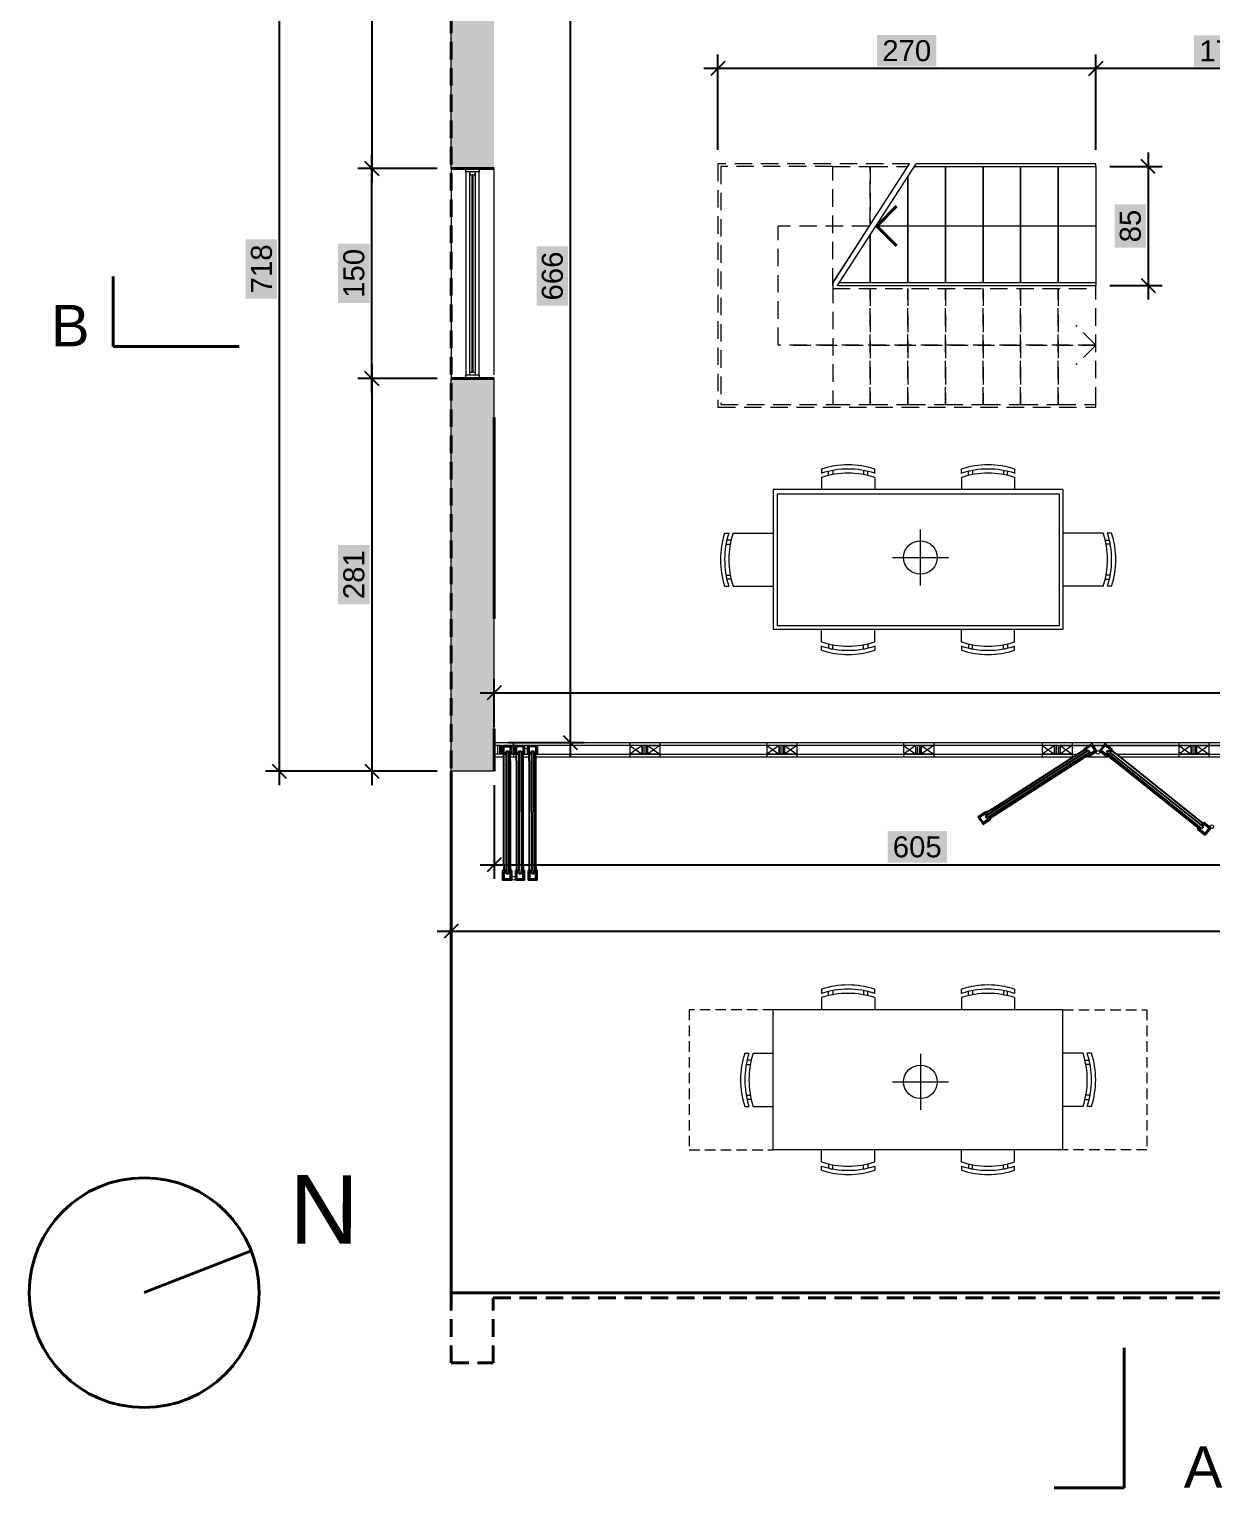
# Model space of a CAD drawing. Header units: inches. Extents: x 4350 to 28384, y -6772 to 993.
# Drawn here: x 20794 to 21639, y -4377 to -3335 of the extents above; entities that cross this region are included whole.
import ezdxf

# ---------------------------------------------------------------- set-up
doc = ezdxf.new("R2010")
doc.units = ezdxf.units.IN
doc.header["$MEASUREMENT"] = 0
doc.linetypes.add('ACAD_ISO03W100', pattern=[30, 12, -18])
doc.linetypes.add('HIDDEN', pattern=[0.375, 0.25, -0.125])
for name, color, linetype, lineweight in [('ARREDAMENTO', 2, 'Continuous', 18), ('INFISSI', 4, 'Continuous', 18), ('MURATURA_section_wall', 7, 'Continuous', 40), ('QUOTE', 3, 'Continuous', 9)]:
    doc.layers.add(name, color=color, linetype=linetype, lineweight=lineweight)
doc.styles.get("Standard").update_dxf_attribs({"font": 'arial.ttf'})
doc.dimstyles.new('ook', dxfattribs={"dimtxt": 15, "dimasz": 10, "dimexe": 10, "dimexo": 10, "dimgap": 5, "dimtad": 1, "dimtoh": 1, "dimdec": 0, "dimzin": 0, "dimdsep": 46, "dimtxsty": 'Standard', "dimblk": 'OBLIQUE', "dimcen": 0.09, "dimdle": 10, "dimadec": 0, "dimazin": 0, "dimtfac": 1, "dimtdec": 0, "dimtofl": 0, "dimtmove": 0, "dimatfit": 3, "dimldrblk": 'OBLIQUE', "dimfxl": 1, "dimtfill": 2, "dimtfillclr": 1, "dimtolj": 1, "dimtzin": 0, "dimarcsym": 0})

# ---------------------------------------------------------------- blocks, each defined once
blk = doc.blocks.new('_Oblique')
at = {"color": 0, "linetype": 'ByBlock', "lineweight": -2}
blk.add_line((-0.5, -0.5), (0.5, 0.5), dxfattribs=at)
blk = doc.blocks.new('*D68')
at = {"layer": 'Defpoints', "color": 0, "transparency": 16777216}
for p in [(21087.9, -3147.1), (20972.9, -3864.7), (21087.9, -3864.7)]:
    blk.add_point(p, dxfattribs=at)
at = {"layer": 'QUOTE', "color": 0, "lineweight": -2, "transparency": 16777216}
for p, q in [((21077.9, -3147.1), (20962.9, -3147.1)), ((20972.9, -3137.1), (20972.9, -3874.7)), ((21077.9, -3864.7), (20962.9, -3864.7))]:
    blk.add_line(p, q, dxfattribs=at)
at = {"layer": 'QUOTE', "color": 0, "lineweight": -2, "transparency": 16777216, "xscale": 10, "yscale": 10, "zscale": 10}
for p, rotation in [((20972.9, -3147.1), 90), ((20972.9, -3864.7), 270)]:
    blk.add_blockref('_Oblique', p, dxfattribs=dict(at, rotation=rotation))
at = {"layer": 'QUOTE', "color": 0, "transparency": 16777216, "insert": (20960.2, -3505.9), "char_height": 15, "attachment_point": 5, "rotation": 90, "bg_fill": 1, "box_fill_scale": 1.25, "bg_fill_color": 1, "bg_fill_transparency": 0}
blk.add_mtext('\\A1;718', dxfattribs=at)
blk = doc.blocks.new('*D75')
at = {"layer": 'Defpoints', "color": 0, "transparency": 16777216}
for p in [(21556.1, -3432.8), (21556.1, -3517.8), (21593.6, -3517.8)]:
    blk.add_point(p, dxfattribs=at)
at = {"layer": 'QUOTE', "color": 0, "lineweight": -2, "transparency": 16777216}
for p, q in [((21593.6, -3422.8), (21593.6, -3527.8)), ((21566.1, -3432.8), (21603.6, -3432.8)), ((21566.1, -3517.8), (21603.6, -3517.8))]:
    blk.add_line(p, q, dxfattribs=at)
at = {"layer": 'QUOTE', "color": 0, "lineweight": -2, "transparency": 16777216, "xscale": 10, "yscale": 10, "zscale": 10}
for p, rotation in [((21593.6, -3432.8), 90), ((21593.6, -3517.8), 270)]:
    blk.add_blockref('_Oblique', p, dxfattribs=dict(at, rotation=rotation))
at = {"layer": 'QUOTE', "color": 0, "transparency": 16777216, "insert": (21580.9, -3475.3), "char_height": 15, "attachment_point": 5, "rotation": 90, "bg_fill": 1, "box_fill_scale": 1.25, "bg_fill_color": 1, "bg_fill_transparency": 0}
blk.add_mtext('\\A1;85', dxfattribs=at)
blk = doc.blocks.new('*D69')
at = {"layer": 'Defpoints', "color": 0, "transparency": 16777216}
for p in [(21126.3, -3864.7), (21730.9, -3864.7), (21730.9, -3931.6)]:
    blk.add_point(p, dxfattribs=at)
at = {"layer": 'QUOTE', "color": 0, "lineweight": -2, "transparency": 16777216}
for p, q in [((21126.3, -3874.7), (21126.3, -3941.6)), ((21730.9, -3874.7), (21730.9, -3941.6)), ((21116.3, -3931.6), (21740.9, -3931.6))]:
    blk.add_line(p, q, dxfattribs=at)
at = {"layer": 'QUOTE', "color": 0, "lineweight": -2, "transparency": 16777216, "xscale": 10, "yscale": 10, "zscale": 10, "rotation": 180}
blk.add_blockref('_Oblique', (21126.3, -3931.6), dxfattribs=at)
at = {"layer": 'QUOTE', "color": 0, "lineweight": -2, "transparency": 16777216, "xscale": 10, "yscale": 10, "zscale": 10}
blk.add_blockref('_Oblique', (21730.9, -3931.6), dxfattribs=at)
at = {"layer": 'QUOTE', "color": 0, "transparency": 16777216, "insert": (21428.6, -3918.9), "char_height": 15, "attachment_point": 5, "bg_fill": 1, "box_fill_scale": 1.25, "bg_fill_color": 1, "bg_fill_transparency": 0}
blk.add_mtext('\\A1;605', dxfattribs=at)
blk = doc.blocks.new('*D79')
at = {"layer": 'Defpoints', "color": 0, "transparency": 16777216}
for p in [(21556.1, -3362.7), (21727.7, -3362.7), (21556.1, -3430.8)]:
    blk.add_point(p, dxfattribs=at)
at = {"layer": 'QUOTE', "color": 0, "lineweight": -2, "transparency": 16777216}
for p, q in [((21556.1, -3420.8), (21556.1, -3352.7)), ((21737.7, -3362.7), (21546.1, -3362.7))]:
    blk.add_line(p, q, dxfattribs=at)
at = {"layer": 'QUOTE', "color": 0, "lineweight": -2, "transparency": 16777216, "xscale": 10, "yscale": 10, "zscale": 10, "rotation": 180}
blk.add_blockref('_Oblique', (21556.1, -3362.7), dxfattribs=at)
at = {"layer": 'QUOTE', "color": 0, "lineweight": -2, "transparency": 16777216, "xscale": 10, "yscale": 10, "zscale": 10}
blk.add_blockref('_Oblique', (21727.7, -3362.7), dxfattribs=at)
at = {"layer": 'QUOTE', "color": 0, "transparency": 16777216, "insert": (21647.6, -3350.2), "char_height": 15, "attachment_point": 5, "bg_fill": 1, "box_fill_scale": 1.25, "bg_fill_color": 1, "bg_fill_transparency": 0}
blk.add_mtext('\\A1;172', dxfattribs=at)
blk = doc.blocks.new('*D80')
at = {"layer": 'Defpoints', "color": 0, "transparency": 16777216}
for p in [(21286.2, -3362.7), (21286.2, -3430.8), (21556.1, -3430.8)]:
    blk.add_point(p, dxfattribs=at)
at = {"layer": 'QUOTE', "color": 0, "lineweight": -2, "transparency": 16777216}
for p, q in [((21286.2, -3420.8), (21286.2, -3352.7)), ((21556.1, -3420.8), (21556.1, -3352.7)), ((21566.1, -3362.7), (21276.2, -3362.7))]:
    blk.add_line(p, q, dxfattribs=at)
at = {"layer": 'QUOTE', "color": 0, "lineweight": -2, "transparency": 16777216, "xscale": 10, "yscale": 10, "zscale": 10, "rotation": 180}
blk.add_blockref('_Oblique', (21286.2, -3362.7), dxfattribs=at)
at = {"layer": 'QUOTE', "color": 0, "lineweight": -2, "transparency": 16777216, "xscale": 10, "yscale": 10, "zscale": 10}
blk.add_blockref('_Oblique', (21556.1, -3362.7), dxfattribs=at)
at = {"layer": 'QUOTE', "color": 0, "transparency": 16777216, "insert": (21421.1, -3350.1), "char_height": 15, "attachment_point": 5, "bg_fill": 1, "box_fill_scale": 1.25, "bg_fill_color": 1, "bg_fill_transparency": 0}
blk.add_mtext('\\A1;270', dxfattribs=at)
blk = doc.blocks.new('*D81')
at = {"layer": 'Defpoints', "color": 0, "transparency": 16777216}
for p in [(21095.7, -2998.1), (21038.9, -3434.1), (21095.6, -3434.1)]:
    blk.add_point(p, dxfattribs=at)
at = {"layer": 'QUOTE', "color": 0, "lineweight": -2, "transparency": 16777216}
for p, q in [((21038.9, -2988.1), (21038.9, -3444.1)), ((21085.7, -2998.1), (21028.9, -2998.1)), ((21085.6, -3434.1), (21028.9, -3434.1))]:
    blk.add_line(p, q, dxfattribs=at)
at = {"layer": 'QUOTE', "color": 0, "lineweight": -2, "transparency": 16777216, "xscale": 10, "yscale": 10, "zscale": 10}
for p, rotation in [((21038.9, -2998.1), 90), ((21038.9, -3434.1), 270)]:
    blk.add_blockref('_Oblique', p, dxfattribs=dict(at, rotation=rotation))
at = {"layer": 'QUOTE', "color": 0, "transparency": 16777216, "insert": (21026.2, -3216.1), "char_height": 15, "attachment_point": 5, "rotation": 90, "bg_fill": 1, "box_fill_scale": 1.25, "bg_fill_color": 1, "bg_fill_transparency": 0}
blk.add_mtext('\\A1;436', dxfattribs=at)
blk = doc.blocks.new('*D82')
at = {"layer": 'Defpoints', "color": 0, "transparency": 16777216}
for p in [(21095.6, -3584.1), (21038.9, -3864.7), (21095.7, -3864.7)]:
    blk.add_point(p, dxfattribs=at)
at = {"layer": 'QUOTE', "color": 0, "lineweight": -2, "transparency": 16777216}
for p, q in [((21038.9, -3574.1), (21038.9, -3874.7)), ((21085.6, -3584.1), (21028.9, -3584.1)), ((21085.7, -3864.7), (21028.9, -3864.7))]:
    blk.add_line(p, q, dxfattribs=at)
at = {"layer": 'QUOTE', "color": 0, "lineweight": -2, "transparency": 16777216, "xscale": 10, "yscale": 10, "zscale": 10}
for p, rotation in [((21038.9, -3584.1), 90), ((21038.9, -3864.7), 270)]:
    blk.add_blockref('_Oblique', p, dxfattribs=dict(at, rotation=rotation))
at = {"layer": 'QUOTE', "color": 0, "transparency": 16777216, "insert": (21026.2, -3724.4), "char_height": 15, "attachment_point": 5, "rotation": 90, "bg_fill": 1, "box_fill_scale": 1.25, "bg_fill_color": 1, "bg_fill_transparency": 0}
blk.add_mtext('\\A1;281', dxfattribs=at)
blk = doc.blocks.new('*D73')
at = {"layer": 'Defpoints', "color": 0, "transparency": 16777216}
for p in [(21038.9, -3434.1), (21038.9, -3434.1), (21038.9, -3584.1)]:
    blk.add_point(p, dxfattribs=at)
at = {"layer": 'QUOTE', "color": 0, "lineweight": -2, "transparency": 16777216}
blk.add_line((21038.9, -3594.1), (21038.9, -3424.1), dxfattribs=at)
at = {"layer": 'QUOTE', "color": 0, "lineweight": -2, "transparency": 16777216, "xscale": 10, "yscale": 10, "zscale": 10}
for p, rotation in [((21038.9, -3434.1), 90), ((21038.9, -3584.1), 270)]:
    blk.add_blockref('_Oblique', p, dxfattribs=dict(at, rotation=rotation))
at = {"layer": 'QUOTE', "color": 0, "transparency": 16777216, "insert": (21026.2, -3509.1), "char_height": 15, "attachment_point": 5, "rotation": 90, "bg_fill": 1, "box_fill_scale": 1.25, "bg_fill_color": 1, "bg_fill_transparency": 0}
blk.add_mtext('\\A1;150', dxfattribs=at)
blk = doc.blocks.new('*D87')
at = {"layer": 'Defpoints', "color": 0, "transparency": 16777216}
for p in [(21095.7, -3864.7), (22402, -3864.7), (22402, -3979.1)]:
    blk.add_point(p, dxfattribs=at)
at = {"layer": 'QUOTE', "color": 0, "lineweight": -2, "transparency": 16777216}
for p, q in [((21095.7, -3874.7), (21095.7, -3989.1)), ((22402, -3874.7), (22402, -3989.1)), ((21085.7, -3979.1), (22412, -3979.1))]:
    blk.add_line(p, q, dxfattribs=at)
at = {"layer": 'QUOTE', "color": 0, "lineweight": -2, "transparency": 16777216, "xscale": 10, "yscale": 10, "zscale": 10, "rotation": 180}
blk.add_blockref('_Oblique', (21095.7, -3979.1), dxfattribs=at)
at = {"layer": 'QUOTE', "color": 0, "lineweight": -2, "transparency": 16777216, "xscale": 10, "yscale": 10, "zscale": 10}
blk.add_blockref('_Oblique', (22402, -3979.1), dxfattribs=at)
at = {"layer": 'QUOTE', "color": 0, "transparency": 16777216, "insert": (21748.9, -3966.4), "char_height": 15, "attachment_point": 5, "bg_fill": 1, "box_fill_scale": 1.25, "bg_fill_color": 1, "bg_fill_transparency": 0}
blk.add_mtext('\\A1;1306', dxfattribs=at)
blk = doc.blocks.new('*D90')
at = {"layer": 'Defpoints', "color": 0, "transparency": 16777216}
for p in [(22372.7, -3808.8), (21126.3, -3843), (22372.7, -3844.4)]:
    blk.add_point(p, dxfattribs=at)
at = {"layer": 'QUOTE', "color": 0, "lineweight": -2, "transparency": 16777216}
for p, q in [((21126.3, -3833), (21126.3, -3798.8)), ((22372.7, -3834.4), (22372.7, -3798.8)), ((21116.3, -3808.8), (22382.7, -3808.8))]:
    blk.add_line(p, q, dxfattribs=at)
at = {"layer": 'QUOTE', "color": 0, "lineweight": -2, "transparency": 16777216, "xscale": 10, "yscale": 10, "zscale": 10, "rotation": 180}
blk.add_blockref('_Oblique', (21126.3, -3808.8), dxfattribs=at)
at = {"layer": 'QUOTE', "color": 0, "lineweight": -2, "transparency": 16777216, "xscale": 10, "yscale": 10, "zscale": 10}
blk.add_blockref('_Oblique', (22372.7, -3808.8), dxfattribs=at)
at = {"layer": 'QUOTE', "color": 0, "transparency": 16777216, "insert": (21749.5, -3796.2), "char_height": 15, "attachment_point": 5, "bg_fill": 1, "box_fill_scale": 1.25, "bg_fill_color": 1, "bg_fill_transparency": 0}
blk.add_mtext('\\A1;1246', dxfattribs=at)
blk = doc.blocks.new('*D91')
at = {"layer": 'Defpoints', "color": 0, "transparency": 16777216}
for p in [(21126.3, -3177.8), (21126.3, -3844.3), (21180.7, -3844.3)]:
    blk.add_point(p, dxfattribs=at)
at = {"layer": 'QUOTE', "color": 0, "lineweight": -2, "transparency": 16777216}
for p, q in [((21180.7, -3167.8), (21180.7, -3854.3)), ((21136.3, -3177.8), (21190.7, -3177.8)), ((21136.3, -3844.3), (21190.7, -3844.3))]:
    blk.add_line(p, q, dxfattribs=at)
at = {"layer": 'QUOTE', "color": 0, "lineweight": -2, "transparency": 16777216, "xscale": 10, "yscale": 10, "zscale": 10}
for p, rotation in [((21180.7, -3177.8), 90), ((21180.7, -3844.3), 270)]:
    blk.add_blockref('_Oblique', p, dxfattribs=dict(at, rotation=rotation))
at = {"layer": 'QUOTE', "color": 0, "transparency": 16777216, "insert": (21168, -3511), "char_height": 15, "attachment_point": 5, "rotation": 90, "bg_fill": 1, "box_fill_scale": 1.25, "bg_fill_color": 1, "bg_fill_transparency": 0}
blk.add_mtext('\\A1;666', dxfattribs=at)

msp = doc.modelspace()

# ---------------------------------------------------------------- hatches: boundary and pattern name
at = {"layer": 'MURATURA_section_wall'}
h = msp.add_hatch(color=256, dxfattribs=at)
h.dxf.hatch_style = 1
h.paths.add_polyline_path([(21621.8, -3148), (21095.6, -3148), (21095.6, -3248), (21095.6, -3434.1), (21106.1, -3434.1), (21106.1, -3434.1), (21115.7, -3434.1), (21126.3, -3434.1), (21126.3, -3177.8), (21621.8, -3177.8), (21621.8, -3176.2)])
h.paths.add_polyline_path([(21126.3, -3612.1), (21126.3, -3584.1), (21095.6, -3584.1), (21095.6, -3864.7), (21126.3, -3864.7), (21126.3, -3834.6), (21126.3, -3755.8), (21126.3, -3679.6)])

# ---------------------------------------------------------------- linework, layer by layer
at = {"layer": 'ARREDAMENTO'}
for p, q in [((21368.2, -3515.8), (21423.2, -3430.8)), ((21371.6, -3517.8), (21427.9, -3430.8)), ((21395, -3474.3), (21368.2, -3515.8)), ((21360.2, -3649), (21360.2, -3652)), ((21360.2, -3655), (21360.2, -3663.6)), ((21365.2, -3653.6), (21365.2, -3650.6)), ((21368.2, -3649.9), (21368.2, -3652.9)), ((21390.2, -3649.9), (21390.2, -3652.9)), ((21393.2, -3653.6), (21393.2, -3650.6)), ((21398.2, -3652), (21398.2, -3649)), ((21398.2, -3655), (21398.2, -3663.6)), ((21460.2, -3652), (21460.2, -3649)), ((21460.2, -3655), (21460.2, -3663.6)), ((21465.2, -3653.6), (21465.2, -3650.6)), ((21468.2, -3649.9), (21468.2, -3652.9)), ((21490.2, -3649.9), (21490.2, -3652.9)), ((21493.2, -3653.6), (21493.2, -3650.6)), ((21498.2, -3649), (21498.2, -3652)), ((21498.2, -3655), (21498.2, -3663.6)), ((21325.7, -3663.6), (21325.7, -3763.6)), ((21532.7, -3663.6), (21325.7, -3663.6)), ((21328.6, -3666.5), (21529.9, -3666.5)), ((21328.6, -3666.5), (21328.6, -3760.8)), ((21529.9, -3666.5), (21529.9, -3760.8)), ((21532.7, -3663.6), (21532.7, -3763.6)), ((21291.1, -3694.6), (21294.1, -3694.6)), ((21297.1, -3694.6), (21325.7, -3694.6)), ((21430.9, -3732.1), (21430.9, -3692.1)), ((21561.4, -3694.6), (21532.7, -3694.6)), ((21567.4, -3694.6), (21564.4, -3694.6)), ((21292, -3702.6), (21295, -3702.6)), ((21295.7, -3699.6), (21292.7, -3699.6)), ((21562.8, -3699.6), (21565.8, -3699.6)), ((21566.4, -3702.6), (21563.4, -3702.6)), ((21410.9, -3712.1), (21442.9, -3712.1)), ((21442.9, -3712.1), (21450.9, -3712.1)), ((21292, -3724.6), (21295, -3724.6)), ((21295.7, -3727.6), (21292.7, -3727.6)), ((21562.8, -3727.6), (21565.8, -3727.6)), ((21566.4, -3724.6), (21563.4, -3724.6)), ((21291.1, -3732.6), (21294.1, -3732.6)), ((21297.1, -3732.6), (21325.7, -3732.6)), ((21561.4, -3732.6), (21532.7, -3732.6)), ((21567.4, -3732.6), (21564.4, -3732.6)), ((21529.9, -3760.8), (21328.6, -3760.8)), ((21532.7, -3763.6), (21325.7, -3763.6)), ((21360.2, -3772.3), (21360.2, -3763.6)), ((21398.2, -3772.3), (21398.2, -3763.6)), ((21460.2, -3772.3), (21460.2, -3763.6)), ((21498.2, -3772.3), (21498.2, -3763.6)), ((21360.2, -3778.3), (21360.2, -3775.3)), ((21365.2, -3773.7), (21365.2, -3776.7)), ((21368.2, -3777.3), (21368.2, -3774.3)), ((21390.2, -3777.3), (21390.2, -3774.3)), ((21393.2, -3773.7), (21393.2, -3776.7)), ((21398.2, -3775.3), (21398.2, -3778.3)), ((21460.2, -3775.3), (21460.2, -3778.3)), ((21465.2, -3773.7), (21465.2, -3776.7)), ((21468.2, -3777.3), (21468.2, -3774.3)), ((21490.2, -3777.3), (21490.2, -3774.3)), ((21493.2, -3773.7), (21493.2, -3776.7)), ((21498.2, -3778.3), (21498.2, -3775.3)), ((21360.2, -4020.5), (21360.2, -4023.5)), ((21365.2, -4025.1), (21365.2, -4022.1)), ((21368.2, -4021.5), (21368.2, -4024.5)), ((21390.2, -4021.5), (21390.2, -4024.5)), ((21393.2, -4025.1), (21393.2, -4022.1)), ((21398.2, -4023.5), (21398.2, -4020.5)), ((21460.2, -4023.5), (21460.2, -4020.5)), ((21465.2, -4025.1), (21465.2, -4022.1)), ((21468.2, -4021.5), (21468.2, -4024.5)), ((21490.2, -4021.5), (21490.2, -4024.5)), ((21493.2, -4025.1), (21493.2, -4022.1)), ((21498.2, -4020.5), (21498.2, -4023.5)), ((21360.2, -4026.5), (21360.2, -4035.2)), ((21398.2, -4026.5), (21398.2, -4035.2)), ((21460.2, -4026.5), (21460.2, -4035.2)), ((21498.2, -4026.5), (21498.2, -4035.2)), ((21532.7, -4035.2), (21325.7, -4035.2)), ((21325.7, -4135.2), (21325.7, -4035.2)), ((21532.7, -4135.2), (21532.7, -4035.2)), ((21305.4, -4066.2), (21308.4, -4066.2)), ((21306.4, -4074.2), (21309.4, -4074.2)), ((21310, -4071.2), (21307, -4071.2)), ((21311.4, -4066.2), (21325.7, -4066.2)), ((21430.9, -4066.7), (21430.9, -4106.7)), ((21547.1, -4066.2), (21532.7, -4066.2)), ((21548.5, -4071.2), (21551.5, -4071.2)), ((21552.1, -4074.2), (21549.1, -4074.2)), ((21553.1, -4066.2), (21550.1, -4066.2)), ((21410.9, -4086.7), (21442.9, -4086.7)), ((21442.9, -4086.7), (21450.9, -4086.7)), ((21305.4, -4104.2), (21308.4, -4104.2)), ((21306.4, -4096.2), (21309.4, -4096.2)), ((21310, -4099.2), (21307, -4099.2)), ((21311.4, -4104.2), (21325.7, -4104.2)), ((21547.1, -4104.2), (21532.7, -4104.2)), ((21548.5, -4099.2), (21551.5, -4099.2)), ((21552.1, -4096.2), (21549.1, -4096.2)), ((21553.1, -4104.2), (21550.1, -4104.2)), ((21532.7, -4135.2), (21325.7, -4135.2)), ((21360.2, -4143.9), (21360.2, -4135.2)), ((21398.2, -4143.9), (21398.2, -4135.2)), ((21460.2, -4143.9), (21460.2, -4135.2)), ((21498.2, -4143.9), (21498.2, -4135.2)), ((21360.2, -4149.9), (21360.2, -4146.9)), ((21365.2, -4145.3), (21365.2, -4148.3)), ((21368.2, -4148.9), (21368.2, -4145.9)), ((21390.2, -4148.9), (21390.2, -4145.9)), ((21393.2, -4145.3), (21393.2, -4148.3)), ((21398.2, -4146.9), (21398.2, -4149.9)), ((21460.2, -4146.9), (21460.2, -4149.9)), ((21465.2, -4145.3), (21465.2, -4148.3)), ((21468.2, -4148.9), (21468.2, -4145.9)), ((21490.2, -4148.9), (21490.2, -4145.9)), ((21493.2, -4145.3), (21493.2, -4148.3)), ((21498.2, -4149.9), (21498.2, -4146.9))]:
    msp.add_line(p, q, dxfattribs=at)
at = {"layer": 'ARREDAMENTO', "linetype": 'HIDDEN', "ltscale": 30}
for p, q in [((21325.7, -4035.2), (21265.7, -4035.2)), ((21265.7, -4035.2), (21265.7, -4135.2)), ((21532.7, -4035.2), (21592.7, -4035.2)), ((21592.7, -4035.2), (21592.7, -4135.2)), ((21265.7, -4135.2), (21325.7, -4135.2)), ((21592.7, -4135.2), (21532.7, -4135.2))]:
    msp.add_line(p, q, dxfattribs=at)
at = {"layer": 'ARREDAMENTO'}
for centre in [(21430.9, -3712.1), (21430.9, -4086.7)]:
    msp.add_circle(centre, 12, dxfattribs=at)
for centre, start, end in [((21379.2, -3707.6), 72.0547, 107.9453), ((21479.2, -3707.6), 72.0547, 107.9453), ((21379.2, -3710.6), 72.0547, 107.9453), ((21379.2, -3713.6), 72.0547, 107.9453), ((21479.2, -3710.6), 72.0547, 107.9453), ((21479.2, -3713.6), 72.0547, 107.9453), ((21349.7, -3713.6), 162.0547, 197.9453), ((21352.7, -3713.6), 162.0547, 197.9453), ((21355.7, -3713.6), 162.0547, 197.9453), ((21502.8, -3713.6), 342.0547, 17.9453), ((21505.8, -3713.6), 342.0547, 17.9453), ((21508.8, -3713.6), 342.0547, 17.9453), ((21379.2, -3713.7), 252.0547, 287.9453), ((21479.2, -3713.7), 252.0547, 287.9453), ((21379.2, -3716.7), 252.0547, 287.9453), ((21379.2, -3719.7), 252.0547, 287.9453), ((21479.2, -3716.7), 252.0547, 287.9453), ((21479.2, -3719.7), 252.0547, 287.9453), ((21379.2, -4079.2), 72.0547, 107.9453), ((21379.2, -4082.2), 72.0547, 107.9453), ((21479.2, -4079.2), 72.0547, 107.9453), ((21479.2, -4082.2), 72.0547, 107.9453), ((21379.2, -4085.2), 72.0547, 107.9453), ((21479.2, -4085.2), 72.0547, 107.9453), ((21364.1, -4085.2), 162.0547, 197.9453), ((21367.1, -4085.2), 162.0547, 197.9453), ((21370.1, -4085.2), 162.0547, 197.9453), ((21488.4, -4085.2), 342.0547, 17.9453), ((21491.4, -4085.2), 342.0547, 17.9453), ((21494.4, -4085.2), 342.0547, 17.9453), ((21379.2, -4085.2), 252.0547, 287.9453), ((21379.2, -4088.2), 252.0547, 287.9453), ((21479.2, -4085.2), 252.0547, 287.9453), ((21479.2, -4088.2), 252.0547, 287.9453), ((21379.2, -4091.2), 252.0547, 287.9453), ((21479.2, -4091.2), 252.0547, 287.9453)]:
    msp.add_arc(centre, 61.7, start, end, dxfattribs=at)
at = {"layer": 'INFISSI'}
for p, q in [((21095.6, -3434.1), (21095.6, -3584.1)), ((21106.1, -3436.6), (21106.1, -3581.6)), ((21110.9, -3436.6), (21108.9, -3436.6)), ((21110.9, -3438.6), (21110.6, -3438.6)), ((21110.6, -3438.6), (21110.6, -3439.8)), ((21111.1, -3439.8), (21111.1, -3438.6)), ((21288.2, -3430.8), (21286.2, -3430.8)), ((21556.1, -3430.8), (21427.9, -3430.8)), ((21448.7, -3432.8), (21448.7, -3515.8)), ((21502.4, -3432.8), (21502.4, -3515.8)), ((21529.3, -3432.8), (21529.3, -3515.8)), ((21556.1, -3432.8), (21556.1, -3430.8)), ((21421.9, -3440.2), (21421.9, -3515.8)), ((21556.1, -3475.3), (21399.1, -3475.3)), ((21395, -3481.7), (21395, -3515.8)), ((21126.3, -3846.3), (21126.3, -3844.3)), ((21126.3, -3844.3), (21730.7, -3844.3)), ((21140.2, -3846.3), (21140.2, -3844.3)), ((21140.2, -3844.3), (21140.2, -3854.7)), ((21223.2, -3846.3), (21223.2, -3844.3)), ((21223.2, -3844.3), (21223.2, -3854.7)), ((21244.7, -3844.3), (21244.7, -3854.7)), ((21321.1, -3844.3), (21321.1, -3854.7)), ((21342.6, -3844.3), (21342.6, -3854.7)), ((21418.8, -3844.3), (21418.8, -3854.7)), ((21440.4, -3844.3), (21440.4, -3854.7)), ((21517.9, -3844.3), (21517.9, -3854.7)), ((21539.4, -3844.3), (21539.4, -3854.7)), ((21547.6, -3848.7), (21553.4, -3845)), ((21615.5, -3844.3), (21615.5, -3854.7)), ((21637, -3844.3), (21637, -3854.7)), ((21131.3, -3846.3), (21126.3, -3846.3)), ((21131.3, -3852.7), (21126.3, -3852.7)), ((21133.2, -3854.7), (21126.3, -3854.7)), ((21128.8, -3846.3), (21128.8, -3852.7)), ((21130.1, -3846.3), (21130.1, -3852.7)), ((21131.3, -3846.3), (21132.3, -3847)), ((21131.3, -3847.3), (21131.3, -3851.9)), ((21132.3, -3852), (21131.3, -3852.7)), ((21132.3, -3846.3), (21138.8, -3846.3)), ((21132.6, -3846.3), (21139.1, -3846.3)), ((21551.4, -3846.3), (21132.9, -3846.3)), ((21132.9, -3852.7), (21133.2, -3852.7)), ((21137.9, -3852.7), (21142.3, -3852.7)), ((21142.3, -3854.7), (21137.9, -3854.7)), ((21140.2, -3846.3), (21138.8, -3847.3)), ((21138.8, -3851.8), (21140.2, -3852.7)), ((21140.2, -3846.3), (21146.6, -3846.3)), ((21141.4, -3846.2), (21147.9, -3846.2)), ((21142.3, -3847.1), (21147, -3847.1)), ((21147, -3852.7), (21151.4, -3852.7)), ((21151.4, -3854.7), (21147, -3854.7)), ((21150.5, -3846.2), (21157, -3846.2)), ((21151.4, -3847.1), (21156.1, -3847.1)), ((21156.1, -3852.7), (21542.8, -3852.7)), ((21539.7, -3854.7), (21156.1, -3854.7)), ((21244.7, -3846.3), (21223.2, -3846.3)), ((21232, -3846.3), (21223.2, -3852.7)), ((21223.2, -3846.3), (21232, -3852.7)), ((21244.7, -3852.7), (21223.2, -3852.7)), ((21232, -3847.3), (21232, -3851.9)), ((21233.3, -3846.3), (21233.3, -3852.7)), ((21234.7, -3846.3), (21234.7, -3852.7)), ((21235.9, -3846.3), (21244.7, -3852.7)), ((21244.7, -3846.3), (21235.9, -3852.7)), ((21235.9, -3847.3), (21235.9, -3851.9)), ((21342.6, -3846.3), (21321.1, -3846.3)), ((21329.9, -3846.3), (21321.1, -3852.7)), ((21321.1, -3846.3), (21329.9, -3852.7)), ((21342.6, -3852.7), (21321.1, -3852.7)), ((21329.9, -3847.3), (21329.9, -3851.9)), ((21331.2, -3846.3), (21331.2, -3852.7)), ((21332.6, -3846.3), (21332.6, -3852.7)), ((21333.8, -3846.3), (21342.6, -3852.7)), ((21342.6, -3846.3), (21333.8, -3852.7)), ((21333.8, -3847.3), (21333.8, -3851.9)), ((21440.4, -3846.3), (21418.8, -3846.3)), ((21427.7, -3846.3), (21418.8, -3852.7)), ((21418.8, -3846.3), (21427.7, -3852.7)), ((21440.4, -3852.7), (21418.8, -3852.7)), ((21427.7, -3847.3), (21427.7, -3851.9)), ((21428.9, -3846.3), (21428.9, -3852.7)), ((21430.3, -3846.3), (21430.3, -3852.7)), ((21431.5, -3846.3), (21440.4, -3852.7)), ((21440.4, -3846.3), (21431.5, -3852.7)), ((21431.5, -3847.3), (21431.5, -3851.9)), ((21539.4, -3846.3), (21517.9, -3846.3)), ((21526.7, -3846.3), (21517.9, -3852.7)), ((21517.9, -3846.3), (21526.7, -3852.7)), ((21539.4, -3852.7), (21517.9, -3852.7)), ((21526.7, -3847.3), (21526.7, -3851.9)), ((21527.9, -3846.3), (21527.9, -3852.7)), ((21529.4, -3846.3), (21529.4, -3852.7)), ((21530.6, -3846.3), (21539.4, -3852.7)), ((21539.4, -3846.3), (21530.6, -3852.7)), ((21530.6, -3847.3), (21530.6, -3851.9)), ((21539.4, -3846.3), (21551.4, -3846.3)), ((21566.1, -3854.7), (21548.4, -3854.7)), ((21554.2, -3846.3), (21561.7, -3846.3)), ((21561.7, -3846.3), (21554.2, -3846.3)), ((21562.8, -3846.3), (21562.9, -3846.3)), ((21562.9, -3846.3), (21562.8, -3846.3)), ((21712.4, -3846.3), (21564.3, -3846.3)), ((21564.3, -3846.3), (21712.4, -3846.3)), ((21571.1, -3852.7), (21711.7, -3852.7)), ((21709, -3854.7), (21573.6, -3854.7)), ((21637, -3846.3), (21615.5, -3846.3)), ((21624.3, -3846.3), (21615.5, -3852.7)), ((21615.5, -3846.3), (21624.3, -3852.7)), ((21637, -3852.7), (21615.5, -3852.7)), ((21624.3, -3847.3), (21624.3, -3851.9)), ((21625.5, -3846.3), (21625.5, -3852.7)), ((21626.9, -3846.3), (21626.9, -3852.7)), ((21628.2, -3846.3), (21637, -3852.7)), ((21637, -3846.3), (21628.2, -3852.7)), ((21628.2, -3847.3), (21628.2, -3851.9)), ((21471.9, -3897.3), (21475.4, -3902.7))]:
    msp.add_line(p, q, dxfattribs=at)
at = {"layer": 'INFISSI', "lineweight": 0}
for p, q in [((21108.9, -3436.6), (21108.9, -3438.6)), ((21108.9, -3581.6), (21108.9, -3436.6)), ((21108.9, -3438.6), (21112.9, -3438.6)), ((21108.9, -3438.6), (21112.9, -3438.6)), ((21112.9, -3438.6), (21112.9, -3436.6)), ((21112.9, -3436.6), (21112.9, -3506.9)), ((21115.7, -3581.6), (21115.7, -3434.1)), ((21126.3, -3581.6), (21126.3, -3434.1)), ((21110.6, -3579.6), (21110.6, -3439.8)), ((21111.1, -3439.8), (21111.1, -3579.6)), ((21112.9, -3504.9), (21112.9, -3581.6)), ((21108.9, -3579.6), (21112.9, -3579.6))]:
    msp.add_line(p, q, dxfattribs=at)
at = {"layer": 'INFISSI', "linetype": 'HIDDEN', "ltscale": 50}
for p, q in [((21286.2, -3430.8), (21286.2, -3602.8)), ((21423.2, -3430.8), (21288.2, -3430.8)), ((21368.2, -3432.8), (21288.2, -3432.8)), ((21288.2, -3432.8), (21288.2, -3602.8)), ((21395, -3432.8), (21395, -3474.3)), ((21329.3, -3560.3), (21329.3, -3475.3)), ((21394.4, -3475.3), (21329.3, -3475.3)), ((21368.2, -3519.8), (21556.1, -3519.8)), ((21395, -3602.8), (21395, -3519.8)), ((21421.9, -3602.8), (21421.9, -3519.8)), ((21448.7, -3602.8), (21448.7, -3519.8)), ((21502.4, -3602.8), (21502.4, -3519.8)), ((21529.3, -3602.8), (21529.3, -3519.8)), ((21556.1, -3602.8), (21556.1, -3519.8)), ((21556.1, -3560.3), (21542, -3546.2)), ((21556.1, -3560.3), (21329.3, -3560.3)), ((21340.1, -3560.3), (21556.1, -3560.3)), ((21556.1, -3560.3), (21542, -3574.5)), ((21286.2, -3602.8), (21286.2, -3604.8)), ((21286.2, -3604.8), (21556.1, -3604.8)), ((21288.2, -3602.8), (21368.2, -3602.8)), ((21556.1, -3604.8), (21556.1, -3602.8))]:
    msp.add_line(p, q, dxfattribs=at)
at = {"layer": 'INFISSI', "linetype": 'ByBlock'}
for p, q in [((21368.2, -3515.8), (21368.2, -3517.8)), ((21368.2, -3517.8), (21368.2, -3519.8)), ((21371.6, -3517.8), (21556.1, -3517.8)), ((21556.1, -3515.8), (21372.9, -3515.8))]:
    msp.add_line(p, q, dxfattribs=at)
at = {"layer": 'INFISSI', "linetype": 'Continuous', "ltscale": 0.1}
for p, q in [((21553.4, -3845), (21556.9, -3850.4)), ((21562.7, -3845), (21558.7, -3850.1)), ((21132.4, -3942.5), (21138.9, -3942.5)), ((21141.5, -3942.5), (21148, -3942.5)), ((21150.6, -3942.5), (21157.1, -3942.5))]:
    msp.add_line(p, q, dxfattribs=at)
at = {"layer": 'INFISSI', "linetype": 'Continuous', "lineweight": -2}
for p, q in [((21568.1, -3849.3), (21562.7, -3845)), ((21132.3, -3852.6), (21132.3, -3846.3)), ((21134.9, -3852.6), (21132.3, -3852.6)), ((21133.2, -3851.8), (21133.2, -3847.1)), ((21133.2, -3847.1), (21137.9, -3847.1)), ((21134.9, -3851.8), (21133.2, -3851.8)), ((21134.9, -3850.5), (21134.9, -3852.6)), ((21134.9, -3850.5), (21136.6, -3850.5)), ((21134.9, -3852.6), (21135, -3935.7)), ((21136.6, -3850.5), (21136.6, -3852.6)), ((21137.9, -3851.8), (21136.6, -3851.8)), ((21138.8, -3852.6), (21136.6, -3852.6)), ((21136.6, -3852.6), (21136.7, -3935.7)), ((21137.9, -3847.1), (21137.9, -3851.8)), ((21138.8, -3846.3), (21138.8, -3852.6)), ((21141.4, -3852.6), (21141.4, -3846.2)), ((21144, -3852.6), (21141.4, -3852.6)), ((21142.3, -3851.7), (21142.3, -3847.1)), ((21144, -3851.7), (21142.3, -3851.7)), ((21144, -3850.4), (21144, -3852.6)), ((21144, -3850.4), (21145.7, -3850.4)), ((21144, -3852.6), (21144.1, -3935.6)), ((21145.7, -3850.4), (21145.7, -3852.6)), ((21147, -3851.7), (21145.7, -3851.7)), ((21145.7, -3852.6), (21145.8, -3935.6)), ((21147.9, -3852.6), (21145.7, -3852.6)), ((21147, -3847.1), (21147, -3851.7)), ((21147.9, -3846.2), (21147.9, -3852.6)), ((21150.5, -3852.6), (21150.5, -3846.2)), ((21153.1, -3852.6), (21150.5, -3852.6)), ((21151.4, -3851.7), (21151.4, -3847.1)), ((21153.1, -3851.7), (21151.4, -3851.7)), ((21153.1, -3850.4), (21153.1, -3852.6)), ((21153.1, -3850.4), (21154.8, -3850.4)), ((21153.1, -3852.6), (21153.2, -3935.7)), ((21154.8, -3850.4), (21154.8, -3852.6)), ((21156.1, -3851.7), (21154.8, -3851.7)), ((21154.8, -3852.6), (21154.9, -3935.7)), ((21157, -3852.6), (21154.8, -3852.6)), ((21156.1, -3847.1), (21156.1, -3851.7)), ((21157, -3846.2), (21157, -3852.6)), ((21479.1, -3895.7), (21549, -3850.9)), ((21480, -3897.2), (21549.9, -3852.3)), ((21549, -3850.9), (21547.6, -3848.7)), ((21548.8, -3849), (21553.1, -3846.2)), ((21549.8, -3850.4), (21548.8, -3849)), ((21550.8, -3849.7), (21549, -3850.9)), ((21551.8, -3851.2), (21549.9, -3852.3)), ((21551.1, -3854.2), (21549.9, -3852.3)), ((21551.4, -3852.9), (21550.7, -3851.9)), ((21550.8, -3849.7), (21551.8, -3851.2)), ((21556.9, -3850.4), (21551.1, -3854.2)), ((21555.7, -3850.2), (21551.4, -3852.9)), ((21553.1, -3846.2), (21555.7, -3850.2)), ((21558.7, -3850.1), (21564, -3854.4)), ((21562.8, -3846.2), (21559.9, -3849.9)), ((21559.9, -3849.9), (21563.9, -3853.1)), ((21566.8, -3849.4), (21562.8, -3846.2)), ((21564.7, -3850), (21563.7, -3851.3)), ((21563.7, -3851.3), (21565.4, -3852.7)), ((21563.9, -3853.1), (21564.7, -3852.1)), ((21564, -3854.4), (21565.4, -3852.7)), ((21564.7, -3850), (21566.5, -3851.3)), ((21630.3, -3904.4), (21565.4, -3852.7)), ((21565.8, -3850.8), (21566.8, -3849.4)), ((21566.5, -3851.3), (21568.1, -3849.3)), ((21631.4, -3903.1), (21566.5, -3851.3)), ((21477.7, -3893.6), (21471.9, -3897.3)), ((21477.5, -3894.8), (21473.1, -3897.5)), ((21477.3, -3896.9), (21479.1, -3895.7)), ((21477.3, -3896.9), (21478.2, -3898.4)), ((21478.4, -3896.2), (21477.5, -3894.8)), ((21479.1, -3895.7), (21477.7, -3893.6)), ((21478.2, -3898.4), (21480, -3897.2)), ((21481.2, -3899), (21480, -3897.2)), ((21473.1, -3897.5), (21475.7, -3901.5)), ((21475.4, -3902.7), (21481.2, -3899)), ((21475.7, -3901.5), (21480, -3898.7)), ((21480, -3898.7), (21479.3, -3897.6)), ((21629, -3906.1), (21630.3, -3904.4)), ((21634.3, -3910.4), (21629, -3906.1)), ((21630.2, -3906), (21631, -3905)), ((21634.2, -3909.2), (21630.2, -3906)), ((21632, -3905.8), (21630.3, -3904.4)), ((21631.4, -3903.1), (21633, -3901.1)), ((21633.1, -3904.5), (21631.4, -3903.1)), ((21633.1, -3904.5), (21632, -3905.8)), ((21632.1, -3903.7), (21633.1, -3902.3)), ((21633, -3901.1), (21638.4, -3905.4)), ((21633.1, -3902.3), (21637.1, -3905.5)), ((21637.1, -3905.5), (21634.2, -3909.2)), ((21638.4, -3905.4), (21634.3, -3910.4)), ((21135, -3935.7), (21132.4, -3935.7)), ((21132.4, -3935.7), (21132.4, -3942.5)), ((21135, -3936.6), (21133.3, -3936.6)), ((21133.3, -3936.6), (21133.3, -3941.7)), ((21135, -3937.9), (21135, -3935.7)), ((21135, -3937.9), (21136.7, -3937.9)), ((21136.7, -3937.9), (21136.7, -3935.7)), ((21138.9, -3935.7), (21136.7, -3935.7)), ((21138, -3936.6), (21136.7, -3936.6)), ((21138, -3941.7), (21138, -3936.6)), ((21138.9, -3942.5), (21138.9, -3935.7)), ((21144.1, -3935.6), (21141.5, -3935.6)), ((21141.5, -3935.6), (21141.5, -3942.5)), ((21144.1, -3936.5), (21142.4, -3936.5)), ((21142.4, -3936.5), (21142.4, -3941.6)), ((21144.1, -3937.8), (21144.1, -3935.6)), ((21144.1, -3937.8), (21145.8, -3937.8)), ((21145.8, -3937.8), (21145.8, -3935.6)), ((21148, -3935.6), (21145.8, -3935.6)), ((21147.1, -3936.5), (21145.8, -3936.5)), ((21147.1, -3941.6), (21147.1, -3936.5)), ((21148, -3942.5), (21148, -3935.6)), ((21153.2, -3935.7), (21150.6, -3935.7)), ((21150.6, -3935.7), (21150.6, -3942.5)), ((21153.2, -3936.5), (21151.5, -3936.5)), ((21151.5, -3936.5), (21151.5, -3941.7)), ((21153.2, -3937.8), (21153.2, -3935.7)), ((21153.2, -3937.8), (21154.9, -3937.8)), ((21154.9, -3937.8), (21154.9, -3935.7)), ((21157.1, -3935.7), (21154.9, -3935.7)), ((21156.2, -3936.5), (21154.9, -3936.5)), ((21156.2, -3941.7), (21156.2, -3936.5)), ((21157.1, -3942.5), (21157.1, -3935.7)), ((21133.3, -3941.7), (21138, -3941.7)), ((21142.4, -3941.6), (21147.1, -3941.6)), ((21151.5, -3941.7), (21156.2, -3941.7))]:
    msp.add_line(p, q, dxfattribs=at)
at = {"layer": 'INFISSI', "linetype": 'Continuous', "lineweight": -2, "ltscale": 0.1}
for p, q in [((21133.2, -3931.3), (21133.2, -3852.6)), ((21137.9, -3857.3), (21137.9, -3852.6)), ((21142.3, -3857.3), (21142.3, -3852.6)), ((21147, -3931.3), (21147, -3852.6)), ((21151.4, -3857.3), (21151.4, -3852.6)), ((21156.1, -3931.3), (21156.1, -3852.6)), ((21546.9, -3855.7), (21480.7, -3898.3)), ((21482.1, -3891.8), (21548, -3849.4)), ((21546.9, -3855.7), (21550.6, -3853.3)), ((21568, -3856.3), (21564.6, -3853.6)), ((21571, -3852.6), (21567.6, -3849.9)), ((21571, -3852.6), (21632.5, -3901.8)), ((21137.9, -3857.3), (21137.9, -3935.7)), ((21142.3, -3857.3), (21142.3, -3935.6)), ((21151.4, -3857.3), (21151.4, -3935.7)), ((21568, -3856.3), (21629.5, -3905.4)), ((21482.1, -3891.8), (21478.2, -3894.3)), ((21133.2, -3931.3), (21133.2, -3935.7)), ((21147, -3931.3), (21147, -3935.6)), ((21156.1, -3931.3), (21156.1, -3935.7))]:
    msp.add_line(p, q, dxfattribs=at)
at = {"layer": 'INFISSI', "lineweight": 0}
for points in [[(21106.1, -3436.6), (21106.1, -3434.1), (21115.7, -3434.1), (21115.7, -3436.6)], [(21106.1, -3584.1), (21106.1, -3581.6), (21115.7, -3581.6), (21115.7, -3584.1)]]:
    msp.add_lwpolyline(points, close=True, dxfattribs=at)
at = {"layer": 'INFISSI'}
for points in [[(21106.1, -3434.1), (21115.7, -3434.1), (21115.7, -3436.6), (21106.1, -3436.6)], [(21106.1, -3581.6), (21115.7, -3581.6), (21115.7, -3584.1), (21106.1, -3584.1)], [(21232, -3846.3), (21223.2, -3846.3), (21223.2, -3852.7), (21232, -3852.7)], [(21235.9, -3846.3), (21244.7, -3846.3), (21244.7, -3852.7), (21235.9, -3852.7)], [(21329.9, -3846.3), (21321.1, -3846.3), (21321.1, -3852.7), (21329.9, -3852.7)], [(21333.8, -3846.3), (21342.6, -3846.3), (21342.6, -3852.7), (21333.8, -3852.7)], [(21427.7, -3846.3), (21418.8, -3846.3), (21418.8, -3852.7), (21427.7, -3852.7)], [(21431.5, -3846.3), (21440.4, -3846.3), (21440.4, -3852.7), (21431.5, -3852.7)], [(21526.7, -3846.3), (21517.9, -3846.3), (21517.9, -3852.7), (21526.7, -3852.7)], [(21530.6, -3846.3), (21539.4, -3846.3), (21539.4, -3852.7), (21530.6, -3852.7)], [(21624.3, -3846.3), (21615.5, -3846.3), (21615.5, -3852.7), (21624.3, -3852.7)], [(21628.2, -3846.3), (21637, -3846.3), (21637, -3852.7), (21628.2, -3852.7)]]:
    msp.add_lwpolyline(points, close=True, dxfattribs=at)
at = {"layer": 'INFISSI', "linetype": 'HIDDEN', "ltscale": 50}
for points in [[(21368.2, -3517.8), (21368.2, -3432.8), (21395, -3432.8), (21395, -3474.3)], [(21395, -3474.3), (21395, -3432.8), (21421.9, -3432.8)], [(21368.2, -3517.8), (21368.2, -3602.8), (21395, -3602.8), (21395, -3519.8)], [(21395, -3519.8), (21395, -3602.8), (21421.9, -3602.8), (21421.9, -3519.8)], [(21421.9, -3519.8), (21421.9, -3602.8), (21448.7, -3602.8), (21448.7, -3519.8)], [(21448.7, -3519.8), (21448.7, -3602.8), (21475.6, -3602.8), (21475.6, -3519.8)], [(21475.6, -3519.8), (21475.6, -3602.8), (21502.4, -3602.8), (21502.4, -3519.8)], [(21502.4, -3519.8), (21502.4, -3602.8), (21529.3, -3602.8), (21529.3, -3519.8)], [(21529.3, -3519.8), (21529.3, -3602.8), (21556.1, -3602.8), (21556.1, -3517.8)]]:
    msp.add_lwpolyline(points, dxfattribs=at)
at = {"layer": 'INFISSI'}
for points in [[(21426.6, -3432.8), (21448.7, -3432.8), (21448.7, -3515.8)], [(21448.7, -3515.8), (21448.7, -3432.8), (21475.6, -3432.8), (21475.6, -3515.8)], [(21475.6, -3515.8), (21475.6, -3432.8), (21502.4, -3432.8), (21502.4, -3515.8)], [(21502.4, -3515.8), (21502.4, -3432.8), (21529.3, -3432.8), (21529.3, -3515.8)], [(21529.3, -3515.8), (21529.3, -3432.8), (21556.1, -3432.8), (21556.1, -3517.8)], [(21421.9, -3515.8), (21421.9, -3440.2)], [(21421.9, -3440.2), (21421.9, -3515.8)], [(21395, -3515.8), (21395, -3481.7)], [(21395, -3481.7), (21395, -3515.8)], [(21133.2, -3852.7), (21131.3, -3852.7), (21131.3, -3846.3), (21140.2, -3846.3), (21140.2, -3852.7), (21137.9, -3852.7)]]:
    msp.add_lwpolyline(points, dxfattribs=at)
at = {"layer": 'INFISSI', "linetype": 'Continuous', "ltscale": 0.1}
for centre in [(21149.2, -3847.5), (21557.7, -3851.4), (21140.2, -3941.2)]:
    msp.add_circle(centre, 1.31, dxfattribs=at)
at = {"layer": 'INFISSI', "ltscale": 0.1}
msp.add_circle((21639, -3904.4), 1.31, dxfattribs=at)
at = {"layer": 'MURATURA_section_wall', "linetype": 'HIDDEN', "ltscale": 50}
for p, q in [((21095.7, -4237.5), (21095.7, -2998.1)), ((21125.7, -4240.9), (21725.6, -4240.9))]:
    msp.add_line(p, q, dxfattribs=at)
at = {"layer": 'MURATURA_section_wall'}
for p, q in [((21095.6, -3434.1), (21126.3, -3434.1)), ((20854.1, -3561.3), (20854.1, -3511.3)), ((20854.1, -3561.3), (20944.1, -3561.3)), ((21095.6, -3584.1), (21126.3, -3584.1)), ((21126.3, -3834.6), (21126.3, -3864.7)), ((21095.7, -4237.5), (21095.6, -3864.7)), ((20952.8, -4207.5), (20876.3, -4237.3)), ((21095.6, -4237.5), (22402, -4237.5)), ((21576.4, -4376.7), (21576.4, -4276.7)), ((21576.4, -4376.7), (21526.4, -4376.7))]:
    msp.add_line(p, q, dxfattribs=at)
at = {"layer": 'MURATURA_section_wall', "ltscale": 3}
for q in [(21413.9, -3461.2), (21413.9, -3489.5)]:
    msp.add_line((21399.7, -3475.4), q, dxfattribs=at)
at = {"layer": 'MURATURA_section_wall', "ltscale": 0.02}
for p, q in [((21126.3, -3679.6), (21126.3, -3612.1)), ((21126.3, -3755.8), (21126.3, -3679.6))]:
    msp.add_line(p, q, dxfattribs=at)
at = {"layer": 'MURATURA_section_wall', "linetype": 'ACAD_ISO03W100', "ltscale": 50}
msp.add_line((21755.6, -4237.5), (21095.7, -4237.5), dxfattribs=at)
at = {"layer": 'MURATURA_section_wall', "lineweight": 18}
for points in [[(21095.6, -3434.1), (21095.6, -3148), (21621.8, -3148)], [(21126.3, -3864.7), (21095.6, -3864.7), (21095.6, -3584.1)], [(21126.3, -3834.6), (21126.3, -3584.1)]]:
    msp.add_lwpolyline(points, dxfattribs=at)
at = {"layer": 'MURATURA_section_wall', "linetype": 'HIDDEN', "ltscale": 50}
msp.add_lwpolyline([(21125.7, -4237.5), (21095.7, -4237.5), (21095.7, -4287.5), (21125.7, -4287.5), (21125.7, -4240.9)], dxfattribs=at)
at = {"layer": 'MURATURA_section_wall'}
msp.add_circle((20876.3, -4237.3), 82.1, dxfattribs=at)

# ---------------------------------------------------------------- texts
for s, p in [('B', (20809.7, -3561.3)), ('A', (21619, -4376.7))]:
    msp.add_text(s, height=29.7, rotation=360, dxfattribs=at).set_placement(p)
at = {"layer": 'MURATURA_section_wall', "insert": (20980.2, -4153.3), "char_height": 49, "attachment_point": 1, "rotation": 359.8968}
msp.add_mtext_dynamic_manual_height_columns('N', width=1.148, gutter_width=1, heights=[0], dxfattribs=at)

# ---------------------------------------------------------------- dimensions: what is measured, and where the dimension line sits
at = {"layer": 'QUOTE'}
for base, p1, p2, picture, middle in [((21038.9, -3434.1), (21095.7, -2998.1), (21095.6, -3434.1), '*D81', (21026.2, -3216.1)), ((21180.6739, -3844.2682), (21126.2754, -3177.8059), (21126.2754, -3844.2682), '*D91', (21168.0153, -3511.037)), ((21038.9, -3434.1), (21038.9, -3584.1), (21038.9, -3434.1), '*D73', (21026.2, -3509.1)), ((21593.6, -3517.8), (21556.1, -3432.8), (21556.1, -3517.8), '*D75', (21580.9, -3475.3)), ((21038.9, -3864.7), (21095.6, -3584.1), (21095.7, -3864.7), '*D82', (21026.2, -3724.4))]:
    dim = msp.add_linear_dim(base=base, p1=p1, p2=p2, angle=90, dimstyle='ook', dxfattribs=at)
    dim.commit()
    dim.dimension.update_dxf_attribs({"geometry": picture, "text_midpoint": middle})
dim = msp.add_linear_dim(base=(20972.9, -3864.7), p1=(21087.9, -3147.1), p2=(21087.9, -3864.7), angle=90, dimstyle='ook', dxfattribs=at)
dim.commit()
dim.dimension.update_dxf_attribs({"geometry": '*D68', "text_midpoint": (20972.9, -3505.9), "dimtype": 160})
for base, p1, p2, picture, middle in [((21286.2, -3362.7), (21556.1, -3430.8), (21286.2, -3430.8), '*D80', (21421.1, -3350.1)), ((22372.7, -3808.8), (21126.3, -3843), (22372.7, -3844.4), '*D90', (21749.5, -3796.2)), ((22402, -3979.1), (21095.7, -3864.7), (22402, -3864.7), '*D87', (21748.9, -3966.4)), ((21730.9, -3931.6), (21126.3, -3864.7), (21730.9, -3864.7), '*D69', (21428.6, -3918.9))]:
    dim = msp.add_linear_dim(base=base, p1=p1, p2=p2, dimstyle='ook', dxfattribs=at)
    dim.commit()
    dim.dimension.update_dxf_attribs({"geometry": picture, "text_midpoint": middle})
dim = msp.add_linear_dim(base=(21556.1, -3362.7), p1=(21727.7, -3362.7), p2=(21556.1, -3430.8), dimstyle='ook', dxfattribs=at)
dim.commit()
dim.dimension.update_dxf_attribs({"geometry": '*D79', "text_midpoint": (21647.6, -3362.7), "dimtype": 160})

doc.saveas('drawing.dxf')
